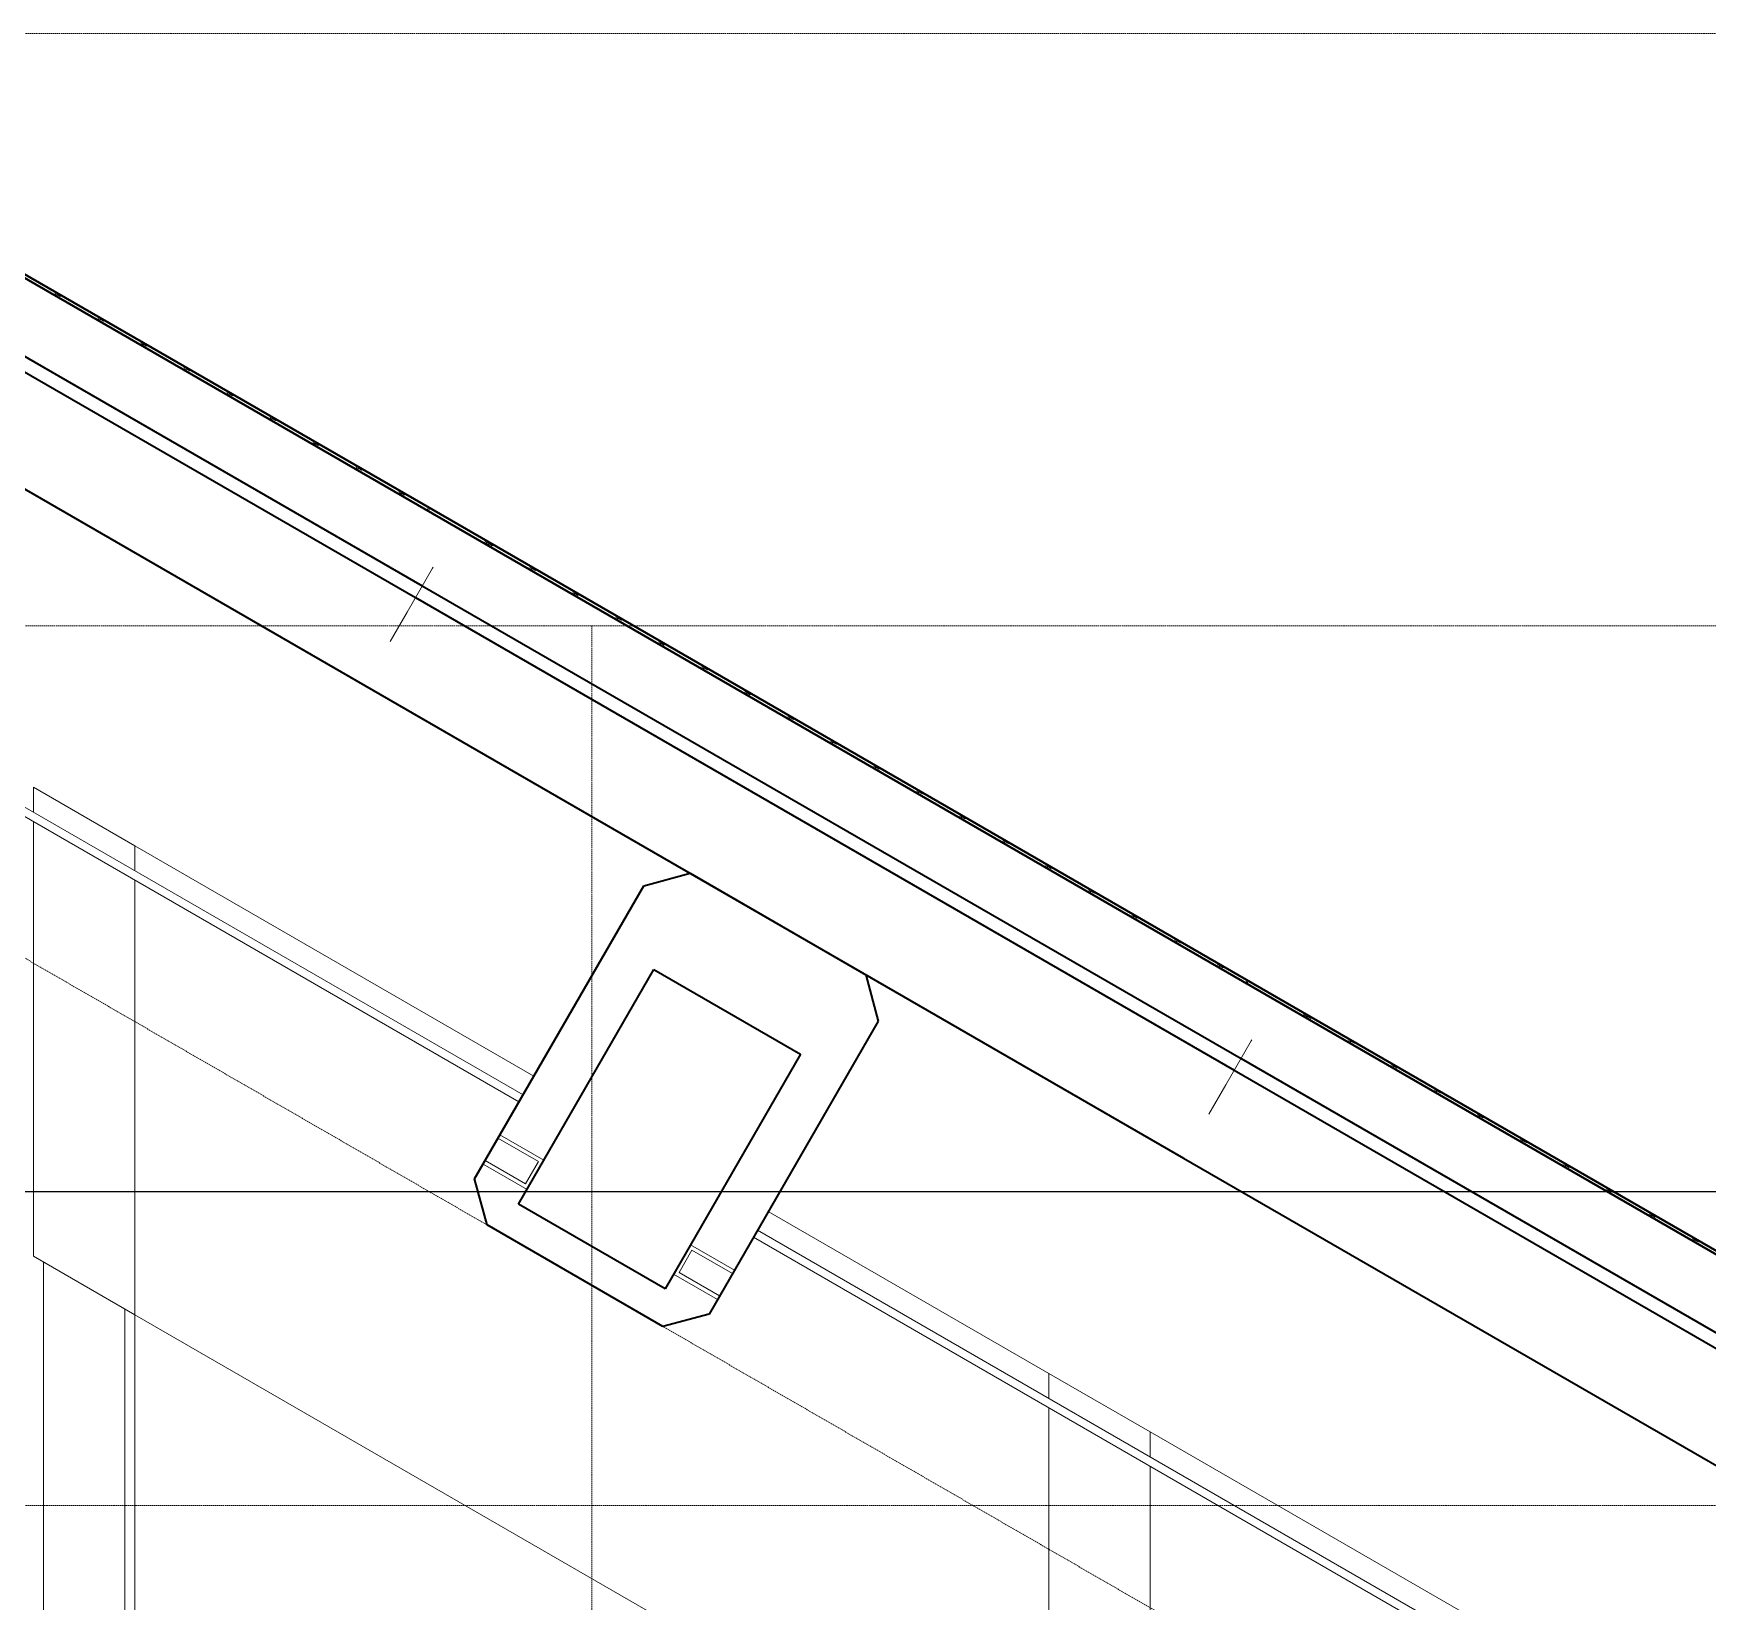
# Model space of a CAD drawing. Header units: millimetres. Extents: x -712454 to -640739, y -26917 to 7174.
# Drawn here: x -663007 to -660534, y -13625 to -11308 of the extents above; entities that cross this region are included whole.
import ezdxf

# ---------------------------------------------------------------- set-up
doc = ezdxf.new("R2010")
doc.units = ezdxf.units.MM
doc.linetypes.add('DPA_Hidden 50', pattern=[3, 2, -1])
for name, color, linetype, lineweight in [('A-ANNO-NOTE', 3, 'Continuous', 25), ('A-COLS-E', 1, 'Continuous', 35), ('A-COLS-HDLN', 2, 'Continuous', 9), ('A-DETL', 1, 'Continuous', 70), ('A-GENM', 1, 'Continuous', 9), ('A-GLAZ-CURT', 2, 'Continuous', 9), ('A-GLAZ-CWMG', 2, 'Continuous', 35)]:
    doc.layers.add(name, color=color, linetype=linetype, lineweight=lineweight)

# ---------------------------------------------------------------- blocks, each defined once
blk = doc.blocks.new('DPA_CP_Entrance Louver Grill Vertical Z - Louver Grill Vertical Z-18398181-4213-01 ENLARGED ENTRANCE 3 GROUND LEVEL - REFLECTED CEILING PLAN')
at = {"layer": 'A-GLAZ-CURT'}
for p, q in [((-698.5, 0), (-698.5, -50)), ((-698.5, -50), (-698.5, 0)), ((698.5, -50), (698.5, 0)), ((698.5, 0), (698.5, -50)), ((-698.5, -50), (-698.5, -125)), ((-698.5, -125), (-698.5, -50)), ((-698.5, -50), (-698.5, -125)), ((-698.5, -125), (-698.5, -50)), ((698.5, -50), (698.5, -125)), ((698.5, -125), (698.5, -50)), ((698.5, -50), (698.5, -125)), ((698.5, -125), (698.5, -50)), ((-698.5, -125), (-698.5, -127)), ((-698.5, -127), (-698.5, -125)), ((698.5, -127), (698.5, -125)), ((698.5, -125), (698.5, -127)), ((-650.5, -195), (-650.5, -200)), ((-650.5, -200), (-650.5, -195)), ((-648.5, -200), (-648.5, -195)), ((-648.5, -195), (-648.5, -200)), ((648.5, -195), (648.5, -200)), ((648.5, -200), (648.5, -195)), ((650.5, -200), (650.5, -195.5)), ((650.5, -195.5), (650.5, -200)), ((-650.5, -200), (-648.5, -200)), ((-648.5, -200), (-650.5, -200)), ((648.5, -200), (650.5, -200)), ((650.5, -200), (648.5, -200))]:
    blk.add_line(p, q, dxfattribs=at)
blk = doc.blocks.new('DPA_CP_Entrance Louver Grill Vertical Z - Louver Grill Vertical Z-V6-4213-01 ENLARGED ENTRANCE 3 GROUND LEVEL - REFLECTED CEILING PLAN')
at = {"layer": 'A-GLAZ-CURT'}
for p, q in [((-698.5, 0), (-698.5, -50)), ((-698.5, -50), (-698.5, 0)), ((698.5, -50), (698.5, 0)), ((698.5, 0), (698.5, -50)), ((-698.5, -50), (-698.5, -125)), ((-698.5, -125), (-698.5, -50)), ((-698.5, -50), (-698.5, -125)), ((-698.5, -125), (-698.5, -50)), ((698.5, -50), (698.5, -125)), ((698.5, -125), (698.5, -50)), ((698.5, -50), (698.5, -125)), ((698.5, -125), (698.5, -50)), ((-698.5, -125), (-698.5, -127)), ((-698.5, -127), (-698.5, -125)), ((698.5, -127), (698.5, -125)), ((698.5, -125), (698.5, -127)), ((-650.5, -195), (-650.5, -200)), ((-650.5, -200), (-650.5, -195)), ((-648.5, -200), (-648.5, -195)), ((-648.5, -195), (-648.5, -200)), ((648.5, -195), (648.5, -200)), ((648.5, -200), (648.5, -195)), ((650.5, -200), (650.5, -195)), ((650.5, -195), (650.5, -200)), ((-650.5, -200), (-648.5, -200)), ((-648.5, -200), (-650.5, -200)), ((648.5, -200), (650.5, -200)), ((650.5, -200), (648.5, -200))]:
    blk.add_line(p, q, dxfattribs=at)
blk = doc.blocks.new('System Panel - Entrance Glazed 12mm-11964371-4213-01 ENLARGED ENTRANCE 3 GROUND LEVEL - REFLECTED CEILING PLAN')
at = {"layer": 'A-GLAZ-CURT'}
for p, q in [((-944.6, -6), (-944.6, 6)), ((-944.6, 6), (662.5, 6)), ((662.5, -6), (-944.6, -6))]:
    blk.add_line(p, q, dxfattribs=at)
blk = doc.blocks.new('System Panel - Entrance Glazed 12mm-V11-4213-01 ENLARGED ENTRANCE 3 GROUND LEVEL - REFLECTED CEILING PLAN')
at = {"layer": 'A-GLAZ-CURT'}
for p, q in [((-826.6, 6), (944.6, 6)), ((944.6, 6), (944.6, -6)), ((944.6, -6), (-826.6, -6))]:
    blk.add_line(p, q, dxfattribs=at)
blk = doc.blocks.new('GM_Louver Grill Vertical Z - Z Profile-12047552-4213-01 ENLARGED ENTRANCE 3 GROUND LEVEL - REFLECTED CEILING PLAN')
at = {"layer": 'A-GENM'}
for p, q in [((46.4, -73), (40, -73)), ((40, -73), (40, -75)), ((40, -75), (40, -73)), ((40, -73), (46.4, -73)), ((44.5, -70), (46.4, -73)), ((46.4, -73), (44.5, -70)), ((50, -75), (46.8, -70)), ((46.8, -70), (50, -75)), ((40, -75), (50, -75)), ((50, -75), (40, -75))]:
    blk.add_line(p, q, dxfattribs=at)
blk = doc.blocks.new('DPA_Rectangular - 250 x 400 mm-11978455-4213-01 ENLARGED ENTRANCE 3 GROUND LEVEL - REFLECTED CEILING PLAN')
at = {"layer": 'A-COLS-E'}
for p, q in [((-200, -125), (-200, 125)), ((-200, 125), (200, 125)), ((200, 125), (200, -125)), ((200, -125), (-200, -125))]:
    blk.add_line(p, q, dxfattribs=at)
blk = doc.blocks.new('DPA_Rectangular Tuscan Column - Rectangular Tuscan Column-11934986-4213-01 ENLARGED ENTRANCE 3 GROUND LEVEL - REFLECTED CEILING PLAN')
at = {"layer": 'A-COLS-E'}
for p, q in [((-200, 250), (-150, 300)), ((-150, 300), (150, 300)), ((150, 300), (200, 250)), ((-200, -250), (-200, 250)), ((200, 250), (200, -250)), ((-150, -300), (-200, -250)), ((200, -250), (150, -300)), ((150, -300), (-150, -300))]:
    blk.add_line(p, q, dxfattribs=at)
at = {"layer": 'A-COLS-HDLN'}
for p, q in [((125, 150), (-125, 150)), ((-125, 150), (-125, -250)), ((125, -250), (125, 150)), ((-125, -175), (-200, -175)), ((-200, -175), (-200, -181)), ((-200, -181), (-131, -181)), ((-131, -181), (-131, -219)), ((-125, -225), (-125, -175)), ((125, -175), (125, -225)), ((200, -175), (125, -175)), ((131, -219), (131, -181)), ((131, -181), (200, -181)), ((200, -181), (200, -175)), ((-131, -219), (-200, -219)), ((-200, -219), (-200, -225)), ((200, -219), (131, -219)), ((200, -225), (200, -219)), ((-200, -225), (-125, -225)), ((125, -225), (200, -225)), ((-125, -250), (125, -250))]:
    blk.add_line(p, q, dxfattribs=at)
blk = doc.blocks.new('Rectangular Mullion - Entrance Louver Top-17464711-4213-01 ENLARGED ENTRANCE 3 GROUND LEVEL - REFLECTED CEILING PLAN')
at = {"layer": 'A-GLAZ-CWMG'}
for p, q in [((-663690.2, -11508), (-663592.7, -11339.1)), ((-663592.7, -11339.1), (-663642.7, -11425.7)), ((-662382.9, -12037.5), (-663592.7, -11339.1)), ((-663592.7, -11339.1), (-662382.9, -12037.5)), ((-663642.7, -11425.7), (-663652.7, -11443)), ((-663642.7, -11425.7), (-662432.9, -12124.1)), ((-663642.7, -11425.7), (-662432.9, -12124.1)), ((-663652.7, -11443), (-663727.7, -11572.9)), ((-663652.7, -11443), (-662442.9, -12141.5)), ((-663652.7, -11443), (-662442.9, -12141.5)), ((-663727.7, -11572.9), (-662517.9, -12271.4)), ((-663710.3, -11583), (-662517.9, -12271.4))]:
    blk.add_line(p, q, dxfattribs=at)
blk = doc.blocks.new('Rectangular Mullion - Entrance Louver Top-17464712-4213-01 ENLARGED ENTRANCE 3 GROUND LEVEL - REFLECTED CEILING PLAN')
at = {"layer": 'A-GLAZ-CWMG'}
for p, q in [((-661173.2, -12736), (-662382.9, -12037.5)), ((-662382.9, -12037.5), (-661173.2, -12736)), ((-662442.9, -12141.5), (-661233.2, -12839.9)), ((-662442.9, -12141.5), (-661233.2, -12839.9)), ((-662432.9, -12124.1), (-661223.2, -12822.6)), ((-662432.9, -12124.1), (-661223.2, -12822.6)), ((-662517.9, -12271.4), (-661308.2, -12969.8)), ((-662517.9, -12271.4), (-661308.2, -12969.8))]:
    blk.add_line(p, q, dxfattribs=at)
blk = doc.blocks.new('Rectangular Mullion - Entrance Louver Top-17464713-4213-01 ENLARGED ENTRANCE 3 GROUND LEVEL - REFLECTED CEILING PLAN')
at = {"layer": 'A-GLAZ-CWMG'}
for p, q in [((-659963.4, -13434.4), (-661173.2, -12736)), ((-661173.2, -12736), (-659963.4, -13434.4)), ((-661223.2, -12822.6), (-660013.4, -13521)), ((-661223.2, -12822.6), (-660013.4, -13521)), ((-661233.2, -12839.9), (-660023.4, -13538.4)), ((-661233.2, -12839.9), (-660023.4, -13538.4)), ((-661308.2, -12969.8), (-660135.9, -13646.6)), ((-661308.2, -12969.8), (-660098.4, -13668.3)), ((-659963.4, -13434.4), (-660060.9, -13603.3)), ((-660013.4, -13521), (-659963.4, -13434.4)), ((-660023.4, -13538.4), (-660013.4, -13521)), ((-660098.4, -13668.3), (-660023.4, -13538.4))]:
    blk.add_line(p, q, dxfattribs=at)
blk = doc.blocks.new('DPA_CP_Entrance Louver Grill Vertical Z - Louver Grill Vertical Z-18399156-4213-01 ENLARGED ENTRANCE 3 GROUND LEVEL - REFLECTED CEILING PLAN')
at = {"layer": 'A-GLAZ-CURT'}
for p, q in [((-698.5, 0), (-698.5, -50)), ((-698.5, -50), (-698.5, 0)), ((698.5, -50), (698.5, 0)), ((698.5, 0), (698.5, -50)), ((-698.5, -50), (-698.5, -125)), ((-698.5, -125), (-698.5, -50)), ((-698.5, -50), (-698.5, -125)), ((-698.5, -125), (-698.5, -50)), ((698.5, -50), (698.5, -125)), ((698.5, -125), (698.5, -50)), ((698.5, -50), (698.5, -125)), ((698.5, -125), (698.5, -50)), ((-698.5, -125), (-698.5, -127)), ((-698.5, -127), (-698.5, -125)), ((698.5, -127), (698.5, -125)), ((698.5, -125), (698.5, -127)), ((-650.5, -200), (-648.5, -200)), ((-648.5, -200), (-650.5, -200)), ((648.5, -200), (650.5, -200)), ((650.5, -200), (648.5, -200))]:
    blk.add_line(p, q, dxfattribs=at)
blk = doc.blocks.new('GM_Louver Grill Vertical Z - Z Profile-18333959-4213-01 ENLARGED ENTRANCE 3 GROUND LEVEL - REFLECTED CEILING PLAN')
at = {"layer": 'A-GENM'}
for p, q in [((40, -75), (50, -75)), ((50, -75), (40, -75))]:
    blk.add_line(p, q, dxfattribs=at)
blk = doc.blocks.new('Rectangular Mullion - 50x200-17464714-4213-01 ENLARGED ENTRANCE 3 GROUND LEVEL - REFLECTED CEILING PLAN')
at = {"layer": 'A-GLAZ-CWMG'}
for p, q in [((-663590.2, -11334.8), (-663690.2, -11508)), ((-663690.2, -11508), (-663590.2, -11334.8)), ((-663590.2, -11334.8), (-662380.4, -12033.2)), ((-662380.4, -12033.2), (-663590.2, -11334.8))]:
    blk.add_line(p, q, dxfattribs=at)
blk = doc.blocks.new('Rectangular Mullion - 50x200-17464715-4213-01 ENLARGED ENTRANCE 3 GROUND LEVEL - REFLECTED CEILING PLAN')
at = {"layer": 'A-GLAZ-CWMG'}
for p, q in [((-662380.4, -12033.2), (-661170.7, -12731.7)), ((-661170.7, -12731.7), (-662380.4, -12033.2))]:
    blk.add_line(p, q, dxfattribs=at)
blk = doc.blocks.new('Rectangular Mullion - 50x200-17464716-4213-01 ENLARGED ENTRANCE 3 GROUND LEVEL - REFLECTED CEILING PLAN')
at = {"layer": 'A-GLAZ-CWMG'}
for p, q in [((-661170.7, -12731.7), (-659960.9, -13430.1)), ((-659960.9, -13430.1), (-661170.7, -12731.7)), ((-659960.9, -13430.1), (-660060.9, -13603.3)), ((-660060.9, -13603.3), (-659960.9, -13430.1))]:
    blk.add_line(p, q, dxfattribs=at)
blk = doc.blocks.new('System Panel - DPA-AR_Metal Ceiling Rectangular Panel-12686986-4213-01 ENLARGED ENTRANCE 3 GROUND LEVEL - REFLECTED CEILING PLAN')
at = {"layer": 'A-GLAZ-CURT'}
for p, q in [((-662992.4, -13123.3), (-662992.4, -14032)), ((-662872.4, -13192.6), (-662992.4, -13123.3)), ((-662992.4, -13123.3), (-662872.4, -13192.6)), ((-662992.4, -14032), (-662992.4, -13123.3)), ((-662872.4, -14032), (-662872.4, -13192.6)), ((-662872.4, -13192.6), (-662872.4, -14032)), ((-662992.4, -14032), (-662872.4, -14032)), ((-662872.4, -14032), (-662992.4, -14032))]:
    blk.add_line(p, q, dxfattribs=at)
blk = doc.blocks.new('System Panel - DPA-AR_Metal Ceiling Rectangular Panel-12685170-4213-01 ENLARGED ENTRANCE 3 GROUND LEVEL - REFLECTED CEILING PLAN')
at = {"layer": 'A-GLAZ-CURT'}
for p, q in [((-661507.4, -13980.6), (-662857.4, -13201.2)), ((-662857.4, -13201.2), (-662857.4, -14683)), ((-662857.4, -14683), (-662857.4, -13201.2)), ((-662857.4, -13201.2), (-661507.4, -13980.6)), ((-661507.4, -14683), (-661507.4, -13980.6)), ((-661507.4, -13980.6), (-661507.4, -14683)), ((-662857.4, -14683), (-661507.4, -14683)), ((-661507.4, -14683), (-662857.4, -14683))]:
    blk.add_line(p, q, dxfattribs=at)
blk = doc.blocks.new('System Panel - Glazed-16080555-4213-01 ENLARGED ENTRANCE 3 GROUND LEVEL - REFLECTED CEILING PLAN')
at = {"layer": 'A-GLAZ-CURT'}
for p, q in [((-663007.4, -12421.8), (-663007.4, -12458.8)), ((-662857.4, -12508.4), (-663007.4, -12421.8)), ((-663007.4, -12421.8), (-662857.4, -12508.4)), ((-663007.4, -12458.8), (-663007.4, -12421.8)), ((-663007.4, -12472.6), (-663007.4, -13114.6)), ((-663007.4, -13114.6), (-663007.4, -12472.6)), ((-662857.4, -12545.4), (-662857.4, -12508.4)), ((-662857.4, -12508.4), (-662857.4, -12545.4)), ((-662857.4, -13201.2), (-662857.4, -12559.2)), ((-662857.4, -12559.2), (-662857.4, -13201.2)), ((-663007.4, -13114.6), (-662857.4, -13201.2)), ((-662857.4, -13201.2), (-663007.4, -13114.6))]:
    blk.add_line(p, q, dxfattribs=at)
blk = doc.blocks.new('System Panel - DPA-AR_Metal Ceiling Rectangular Panel-V56-4213-01 ENLARGED ENTRANCE 3 GROUND LEVEL - REFLECTED CEILING PLAN')
at = {"layer": 'A-GLAZ-CURT'}
for p, q in [((-662268.1, -12848.6), (-662857.4, -12508.4)), ((-662857.4, -12508.4), (-662857.4, -12545.4)), ((-662857.4, -12545.4), (-662857.4, -12508.4)), ((-662857.4, -12508.4), (-662268.1, -12848.6)), ((-662857.4, -12559.2), (-662857.4, -13201.2)), ((-662857.4, -13201.2), (-662857.4, -12559.2)), ((-661507.4, -13287.8), (-661921.7, -13048.6)), ((-661921.7, -13048.6), (-661507.4, -13287.8)), ((-662857.4, -13201.2), (-661507.4, -13980.6)), ((-661507.4, -13980.6), (-662857.4, -13201.2)), ((-661507.4, -13324.8), (-661507.4, -13287.8)), ((-661507.4, -13287.8), (-661507.4, -13324.8)), ((-661507.4, -13980.6), (-661507.4, -13338.7)), ((-661507.4, -13338.7), (-661507.4, -13980.6))]:
    blk.add_line(p, q, dxfattribs=at)
blk = doc.blocks.new('System Panel - Glazed-16081074-4213-01 ENLARGED ENTRANCE 3 GROUND LEVEL - REFLECTED CEILING PLAN')
at = {"layer": 'A-GLAZ-CURT'}
for p, q in [((-661507.4, -13287.8), (-661507.4, -13324.8)), ((-661357.4, -13374.4), (-661507.4, -13287.8)), ((-661507.4, -13287.8), (-661357.4, -13374.4)), ((-661507.4, -13324.8), (-661507.4, -13287.8)), ((-661507.4, -13338.7), (-661507.4, -16482.8)), ((-661507.4, -16482.8), (-661507.4, -13338.7)), ((-661357.4, -13411.4), (-661357.4, -13374.4)), ((-661357.4, -13374.4), (-661357.4, -13411.4)), ((-661357.4, -16482.8), (-661357.4, -13425.3)), ((-661357.4, -13425.3), (-661357.4, -16482.8))]:
    blk.add_line(p, q, dxfattribs=at)
blk = doc.blocks.new('System Panel - DPA-AR_Metal Ceiling Rectangular Panel-16080855-4213-01 ENLARGED ENTRANCE 3 GROUND LEVEL - REFLECTED CEILING PLAN')
at = {"layer": 'A-GLAZ-CURT'}
for p, q in [((-660885.9, -13646.6), (-661357.4, -13374.4)), ((-661357.4, -13374.4), (-661357.4, -13411.4)), ((-661357.4, -13411.4), (-661357.4, -13374.4)), ((-661357.4, -13374.4), (-660885.9, -13646.6)), ((-661357.4, -13425.3), (-661357.4, -14683)), ((-661357.4, -14683), (-661357.4, -13425.3)), ((-660885.9, -13683.6), (-660885.9, -13646.6)), ((-660885.9, -13646.6), (-660885.9, -13683.6)), ((-660885.9, -14683), (-660885.9, -13697.5)), ((-660885.9, -13697.5), (-660885.9, -14683)), ((-661357.4, -14683), (-660885.9, -14683)), ((-660885.9, -14683), (-661357.4, -14683))]:
    blk.add_line(p, q, dxfattribs=at)

msp = doc.modelspace()

# ---------------------------------------------------------------- linework, layer by layer
at = {"layer": 'A-ANNO-NOTE'}
msp.add_line((-665990.1, -13019), (-655767.9, -13019), dxfattribs=at)
at = {"layer": 'A-DETL', "color": 8, "linetype": 'DPA_Hidden 50', "lineweight": 9}
for p, q in [((-663690.2, -11308), (-657690.2, -11308)), ((-663871.1, -12183), (-657482.4, -12183)), ((-663871.1, -12183), (-660735.9, -13993)), ((-662182.4, -12183), (-662182.4, -21183)), ((-681822.4, -13482.9), (-657422.4, -13482.9))]:
    msp.add_line(p, q, dxfattribs=at)

# ---------------------------------------------------------------- block references
at = {"layer": 'A-COLS-E'}
for name, p, rotation in [('DPA_Rectangular Tuscan Column - Rectangular Tuscan Column-11934986-4213-01 ENLARGED ENTRANCE 3 GROUND LEVEL - REFLECTED CEILING PLAN', (-662057.4, -12883.7), 330.00000000001), ('DPA_Rectangular - 250 x 400 mm-11978455-4213-01 ENLARGED ENTRANCE 3 GROUND LEVEL - REFLECTED CEILING PLAN', (-662082.4, -12927), 240.0000000000134)]:
    msp.add_blockref(name, p, dxfattribs=dict(at, rotation=rotation))
at = {"layer": 'A-GENM', "rotation": 149.9999999999995}
for name, p in [('GM_Louver Grill Vertical Z - Z Profile-12047552-4213-01 ENLARGED ENTRANCE 3 GROUND LEVEL - REFLECTED CEILING PLAN', (-662969.4, -11779.8)), ('GM_Louver Grill Vertical Z - Z Profile-18333959-4213-01 ENLARGED ENTRANCE 3 GROUND LEVEL - REFLECTED CEILING PLAN', (-662969.4, -11779.8)), ('GM_Louver Grill Vertical Z - Z Profile-12047552-4213-01 ENLARGED ENTRANCE 3 GROUND LEVEL - REFLECTED CEILING PLAN', (-662905.9, -11816.4)), ('GM_Louver Grill Vertical Z - Z Profile-18333959-4213-01 ENLARGED ENTRANCE 3 GROUND LEVEL - REFLECTED CEILING PLAN', (-662905.9, -11816.4)), ('GM_Louver Grill Vertical Z - Z Profile-12047552-4213-01 ENLARGED ENTRANCE 3 GROUND LEVEL - REFLECTED CEILING PLAN', (-662842.4, -11853.1)), ('GM_Louver Grill Vertical Z - Z Profile-18333959-4213-01 ENLARGED ENTRANCE 3 GROUND LEVEL - REFLECTED CEILING PLAN', (-662842.4, -11853.1)), ('GM_Louver Grill Vertical Z - Z Profile-12047552-4213-01 ENLARGED ENTRANCE 3 GROUND LEVEL - REFLECTED CEILING PLAN', (-662778.8, -11889.8)), ('GM_Louver Grill Vertical Z - Z Profile-18333959-4213-01 ENLARGED ENTRANCE 3 GROUND LEVEL - REFLECTED CEILING PLAN', (-662778.8, -11889.8)), ('GM_Louver Grill Vertical Z - Z Profile-12047552-4213-01 ENLARGED ENTRANCE 3 GROUND LEVEL - REFLECTED CEILING PLAN', (-662715.3, -11926.5)), ('GM_Louver Grill Vertical Z - Z Profile-18333959-4213-01 ENLARGED ENTRANCE 3 GROUND LEVEL - REFLECTED CEILING PLAN', (-662715.3, -11926.5)), ('GM_Louver Grill Vertical Z - Z Profile-12047552-4213-01 ENLARGED ENTRANCE 3 GROUND LEVEL - REFLECTED CEILING PLAN', (-662651.8, -11963.1)), ('GM_Louver Grill Vertical Z - Z Profile-18333959-4213-01 ENLARGED ENTRANCE 3 GROUND LEVEL - REFLECTED CEILING PLAN', (-662651.8, -11963.1)), ('GM_Louver Grill Vertical Z - Z Profile-12047552-4213-01 ENLARGED ENTRANCE 3 GROUND LEVEL - REFLECTED CEILING PLAN', (-662588.3, -11999.8)), ('GM_Louver Grill Vertical Z - Z Profile-18333959-4213-01 ENLARGED ENTRANCE 3 GROUND LEVEL - REFLECTED CEILING PLAN', (-662588.3, -11999.8)), ('GM_Louver Grill Vertical Z - Z Profile-12047552-4213-01 ENLARGED ENTRANCE 3 GROUND LEVEL - REFLECTED CEILING PLAN', (-662524.7, -12036.5)), ('GM_Louver Grill Vertical Z - Z Profile-18333959-4213-01 ENLARGED ENTRANCE 3 GROUND LEVEL - REFLECTED CEILING PLAN', (-662524.7, -12036.5)), ('GM_Louver Grill Vertical Z - Z Profile-12047552-4213-01 ENLARGED ENTRANCE 3 GROUND LEVEL - REFLECTED CEILING PLAN', (-662461.2, -12073.2)), ('GM_Louver Grill Vertical Z - Z Profile-18333959-4213-01 ENLARGED ENTRANCE 3 GROUND LEVEL - REFLECTED CEILING PLAN', (-662461.2, -12073.2)), ('GM_Louver Grill Vertical Z - Z Profile-12047552-4213-01 ENLARGED ENTRANCE 3 GROUND LEVEL - REFLECTED CEILING PLAN', (-662331.3, -12148.2)), ('GM_Louver Grill Vertical Z - Z Profile-18333959-4213-01 ENLARGED ENTRANCE 3 GROUND LEVEL - REFLECTED CEILING PLAN', (-662331.3, -12148.2)), ('GM_Louver Grill Vertical Z - Z Profile-12047552-4213-01 ENLARGED ENTRANCE 3 GROUND LEVEL - REFLECTED CEILING PLAN', (-662267.8, -12184.8)), ('GM_Louver Grill Vertical Z - Z Profile-18333959-4213-01 ENLARGED ENTRANCE 3 GROUND LEVEL - REFLECTED CEILING PLAN', (-662267.8, -12184.8)), ('GM_Louver Grill Vertical Z - Z Profile-12047552-4213-01 ENLARGED ENTRANCE 3 GROUND LEVEL - REFLECTED CEILING PLAN', (-662204.3, -12221.5)), ('GM_Louver Grill Vertical Z - Z Profile-18333959-4213-01 ENLARGED ENTRANCE 3 GROUND LEVEL - REFLECTED CEILING PLAN', (-662204.3, -12221.5)), ('GM_Louver Grill Vertical Z - Z Profile-12047552-4213-01 ENLARGED ENTRANCE 3 GROUND LEVEL - REFLECTED CEILING PLAN', (-662140.8, -12258.2)), ('GM_Louver Grill Vertical Z - Z Profile-18333959-4213-01 ENLARGED ENTRANCE 3 GROUND LEVEL - REFLECTED CEILING PLAN', (-662140.8, -12258.2)), ('GM_Louver Grill Vertical Z - Z Profile-12047552-4213-01 ENLARGED ENTRANCE 3 GROUND LEVEL - REFLECTED CEILING PLAN', (-662077.2, -12294.9)), ('GM_Louver Grill Vertical Z - Z Profile-18333959-4213-01 ENLARGED ENTRANCE 3 GROUND LEVEL - REFLECTED CEILING PLAN', (-662077.2, -12294.9)), ('GM_Louver Grill Vertical Z - Z Profile-12047552-4213-01 ENLARGED ENTRANCE 3 GROUND LEVEL - REFLECTED CEILING PLAN', (-662013.7, -12331.5)), ('GM_Louver Grill Vertical Z - Z Profile-18333959-4213-01 ENLARGED ENTRANCE 3 GROUND LEVEL - REFLECTED CEILING PLAN', (-662013.7, -12331.5)), ('GM_Louver Grill Vertical Z - Z Profile-12047552-4213-01 ENLARGED ENTRANCE 3 GROUND LEVEL - REFLECTED CEILING PLAN', (-661950.2, -12368.2)), ('GM_Louver Grill Vertical Z - Z Profile-18333959-4213-01 ENLARGED ENTRANCE 3 GROUND LEVEL - REFLECTED CEILING PLAN', (-661950.2, -12368.2)), ('GM_Louver Grill Vertical Z - Z Profile-12047552-4213-01 ENLARGED ENTRANCE 3 GROUND LEVEL - REFLECTED CEILING PLAN', (-661886.7, -12404.9)), ('GM_Louver Grill Vertical Z - Z Profile-18333959-4213-01 ENLARGED ENTRANCE 3 GROUND LEVEL - REFLECTED CEILING PLAN', (-661886.7, -12404.9)), ('GM_Louver Grill Vertical Z - Z Profile-12047552-4213-01 ENLARGED ENTRANCE 3 GROUND LEVEL - REFLECTED CEILING PLAN', (-661823.2, -12441.5)), ('GM_Louver Grill Vertical Z - Z Profile-18333959-4213-01 ENLARGED ENTRANCE 3 GROUND LEVEL - REFLECTED CEILING PLAN', (-661823.2, -12441.5)), ('GM_Louver Grill Vertical Z - Z Profile-12047552-4213-01 ENLARGED ENTRANCE 3 GROUND LEVEL - REFLECTED CEILING PLAN', (-661759.6, -12478.2)), ('GM_Louver Grill Vertical Z - Z Profile-18333959-4213-01 ENLARGED ENTRANCE 3 GROUND LEVEL - REFLECTED CEILING PLAN', (-661759.6, -12478.2)), ('GM_Louver Grill Vertical Z - Z Profile-12047552-4213-01 ENLARGED ENTRANCE 3 GROUND LEVEL - REFLECTED CEILING PLAN', (-661696.1, -12514.9)), ('GM_Louver Grill Vertical Z - Z Profile-18333959-4213-01 ENLARGED ENTRANCE 3 GROUND LEVEL - REFLECTED CEILING PLAN', (-661696.1, -12514.9)), ('GM_Louver Grill Vertical Z - Z Profile-12047552-4213-01 ENLARGED ENTRANCE 3 GROUND LEVEL - REFLECTED CEILING PLAN', (-661632.6, -12551.6)), ('GM_Louver Grill Vertical Z - Z Profile-18333959-4213-01 ENLARGED ENTRANCE 3 GROUND LEVEL - REFLECTED CEILING PLAN', (-661632.6, -12551.6)), ('GM_Louver Grill Vertical Z - Z Profile-12047552-4213-01 ENLARGED ENTRANCE 3 GROUND LEVEL - REFLECTED CEILING PLAN', (-661569.1, -12588.2)), ('GM_Louver Grill Vertical Z - Z Profile-18333959-4213-01 ENLARGED ENTRANCE 3 GROUND LEVEL - REFLECTED CEILING PLAN', (-661569.1, -12588.2)), ('GM_Louver Grill Vertical Z - Z Profile-12047552-4213-01 ENLARGED ENTRANCE 3 GROUND LEVEL - REFLECTED CEILING PLAN', (-661505.6, -12624.9)), ('GM_Louver Grill Vertical Z - Z Profile-18333959-4213-01 ENLARGED ENTRANCE 3 GROUND LEVEL - REFLECTED CEILING PLAN', (-661505.6, -12624.9)), ('GM_Louver Grill Vertical Z - Z Profile-12047552-4213-01 ENLARGED ENTRANCE 3 GROUND LEVEL - REFLECTED CEILING PLAN', (-661442, -12661.6)), ('GM_Louver Grill Vertical Z - Z Profile-18333959-4213-01 ENLARGED ENTRANCE 3 GROUND LEVEL - REFLECTED CEILING PLAN', (-661442, -12661.6)), ('GM_Louver Grill Vertical Z - Z Profile-12047552-4213-01 ENLARGED ENTRANCE 3 GROUND LEVEL - REFLECTED CEILING PLAN', (-661378.5, -12698.3)), ('GM_Louver Grill Vertical Z - Z Profile-18333959-4213-01 ENLARGED ENTRANCE 3 GROUND LEVEL - REFLECTED CEILING PLAN', (-661378.5, -12698.3)), ('GM_Louver Grill Vertical Z - Z Profile-12047552-4213-01 ENLARGED ENTRANCE 3 GROUND LEVEL - REFLECTED CEILING PLAN', (-661315, -12734.9)), ('GM_Louver Grill Vertical Z - Z Profile-18333959-4213-01 ENLARGED ENTRANCE 3 GROUND LEVEL - REFLECTED CEILING PLAN', (-661315, -12734.9)), ('GM_Louver Grill Vertical Z - Z Profile-12047552-4213-01 ENLARGED ENTRANCE 3 GROUND LEVEL - REFLECTED CEILING PLAN', (-661251.5, -12771.6)), ('GM_Louver Grill Vertical Z - Z Profile-18333959-4213-01 ENLARGED ENTRANCE 3 GROUND LEVEL - REFLECTED CEILING PLAN', (-661251.5, -12771.6)), ('GM_Louver Grill Vertical Z - Z Profile-12047552-4213-01 ENLARGED ENTRANCE 3 GROUND LEVEL - REFLECTED CEILING PLAN', (-661121.6, -12846.6)), ('GM_Louver Grill Vertical Z - Z Profile-18333959-4213-01 ENLARGED ENTRANCE 3 GROUND LEVEL - REFLECTED CEILING PLAN', (-661121.6, -12846.6)), ('GM_Louver Grill Vertical Z - Z Profile-12047552-4213-01 ENLARGED ENTRANCE 3 GROUND LEVEL - REFLECTED CEILING PLAN', (-661058, -12883.3)), ('GM_Louver Grill Vertical Z - Z Profile-18333959-4213-01 ENLARGED ENTRANCE 3 GROUND LEVEL - REFLECTED CEILING PLAN', (-661058, -12883.3)), ('GM_Louver Grill Vertical Z - Z Profile-12047552-4213-01 ENLARGED ENTRANCE 3 GROUND LEVEL - REFLECTED CEILING PLAN', (-660994.5, -12920)), ('GM_Louver Grill Vertical Z - Z Profile-18333959-4213-01 ENLARGED ENTRANCE 3 GROUND LEVEL - REFLECTED CEILING PLAN', (-660994.5, -12920)), ('GM_Louver Grill Vertical Z - Z Profile-12047552-4213-01 ENLARGED ENTRANCE 3 GROUND LEVEL - REFLECTED CEILING PLAN', (-660931, -12956.6)), ('GM_Louver Grill Vertical Z - Z Profile-18333959-4213-01 ENLARGED ENTRANCE 3 GROUND LEVEL - REFLECTED CEILING PLAN', (-660931, -12956.6)), ('GM_Louver Grill Vertical Z - Z Profile-12047552-4213-01 ENLARGED ENTRANCE 3 GROUND LEVEL - REFLECTED CEILING PLAN', (-660867.5, -12993.3)), ('GM_Louver Grill Vertical Z - Z Profile-18333959-4213-01 ENLARGED ENTRANCE 3 GROUND LEVEL - REFLECTED CEILING PLAN', (-660867.5, -12993.3)), ('GM_Louver Grill Vertical Z - Z Profile-12047552-4213-01 ENLARGED ENTRANCE 3 GROUND LEVEL - REFLECTED CEILING PLAN', (-660804, -13030)), ('GM_Louver Grill Vertical Z - Z Profile-18333959-4213-01 ENLARGED ENTRANCE 3 GROUND LEVEL - REFLECTED CEILING PLAN', (-660804, -13030)), ('GM_Louver Grill Vertical Z - Z Profile-12047552-4213-01 ENLARGED ENTRANCE 3 GROUND LEVEL - REFLECTED CEILING PLAN', (-660740.4, -13066.7)), ('GM_Louver Grill Vertical Z - Z Profile-18333959-4213-01 ENLARGED ENTRANCE 3 GROUND LEVEL - REFLECTED CEILING PLAN', (-660740.4, -13066.7)), ('GM_Louver Grill Vertical Z - Z Profile-12047552-4213-01 ENLARGED ENTRANCE 3 GROUND LEVEL - REFLECTED CEILING PLAN', (-660676.9, -13103.3)), ('GM_Louver Grill Vertical Z - Z Profile-18333959-4213-01 ENLARGED ENTRANCE 3 GROUND LEVEL - REFLECTED CEILING PLAN', (-660676.9, -13103.3)), ('GM_Louver Grill Vertical Z - Z Profile-12047552-4213-01 ENLARGED ENTRANCE 3 GROUND LEVEL - REFLECTED CEILING PLAN', (-660613.4, -13140)), ('GM_Louver Grill Vertical Z - Z Profile-18333959-4213-01 ENLARGED ENTRANCE 3 GROUND LEVEL - REFLECTED CEILING PLAN', (-660613.4, -13140)), ('GM_Louver Grill Vertical Z - Z Profile-12047552-4213-01 ENLARGED ENTRANCE 3 GROUND LEVEL - REFLECTED CEILING PLAN', (-660549.9, -13176.7)), ('GM_Louver Grill Vertical Z - Z Profile-18333959-4213-01 ENLARGED ENTRANCE 3 GROUND LEVEL - REFLECTED CEILING PLAN', (-660549.9, -13176.7))]:
    msp.add_blockref(name, p, dxfattribs=at)
at = {"layer": 'A-GLAZ-CURT'}
for name, p, rotation in [('DPA_CP_Entrance Louver Grill Vertical Z - Louver Grill Vertical Z-V6-4213-01 ENLARGED ENTRANCE 3 GROUND LEVEL - REFLECTED CEILING PLAN', (-663085.3, -11857.2), 149.9999999999995), ('DPA_CP_Entrance Louver Grill Vertical Z - Louver Grill Vertical Z-18399156-4213-01 ENLARGED ENTRANCE 3 GROUND LEVEL - REFLECTED CEILING PLAN', (-663085.3, -11857.2), 149.9999999999995), ('System Panel - Entrance Glazed 12mm-V11-4213-01 ENLARGED ENTRANCE 3 GROUND LEVEL - REFLECTED CEILING PLAN', (-663002.9, -12468.3), 150), ('DPA_CP_Entrance Louver Grill Vertical Z - Louver Grill Vertical Z-V6-4213-01 ENLARGED ENTRANCE 3 GROUND LEVEL - REFLECTED CEILING PLAN', (-661875.5, -12555.6), 149.9999999999995), ('DPA_CP_Entrance Louver Grill Vertical Z - Louver Grill Vertical Z-18399156-4213-01 ENLARGED ENTRANCE 3 GROUND LEVEL - REFLECTED CEILING PLAN', (-661875.5, -12555.6), 149.9999999999995), ('DPA_CP_Entrance Louver Grill Vertical Z - Louver Grill Vertical Z-18398181-4213-01 ENLARGED ENTRANCE 3 GROUND LEVEL - REFLECTED CEILING PLAN', (-660665.8, -13254.1), 149.9999999999995), ('DPA_CP_Entrance Louver Grill Vertical Z - Louver Grill Vertical Z-18399156-4213-01 ENLARGED ENTRANCE 3 GROUND LEVEL - REFLECTED CEILING PLAN', (-660665.8, -13254.1), 149.9999999999995), ('System Panel - Entrance Glazed 12mm-11964371-4213-01 ENLARGED ENTRANCE 3 GROUND LEVEL - REFLECTED CEILING PLAN', (-661366.9, -13412.8), 150)]:
    msp.add_blockref(name, p, dxfattribs=dict(at, rotation=rotation))
for name in ['System Panel - Glazed-16080555-4213-01 ENLARGED ENTRANCE 3 GROUND LEVEL - REFLECTED CEILING PLAN', 'System Panel - DPA-AR_Metal Ceiling Rectangular Panel-V56-4213-01 ENLARGED ENTRANCE 3 GROUND LEVEL - REFLECTED CEILING PLAN', 'System Panel - DPA-AR_Metal Ceiling Rectangular Panel-12686986-4213-01 ENLARGED ENTRANCE 3 GROUND LEVEL - REFLECTED CEILING PLAN', 'System Panel - DPA-AR_Metal Ceiling Rectangular Panel-12685170-4213-01 ENLARGED ENTRANCE 3 GROUND LEVEL - REFLECTED CEILING PLAN', 'System Panel - Glazed-16081074-4213-01 ENLARGED ENTRANCE 3 GROUND LEVEL - REFLECTED CEILING PLAN', 'System Panel - DPA-AR_Metal Ceiling Rectangular Panel-16080855-4213-01 ENLARGED ENTRANCE 3 GROUND LEVEL - REFLECTED CEILING PLAN']:
    msp.add_blockref(name, (0, 0), dxfattribs=at)
at = {"layer": 'A-GLAZ-CWMG'}
for name in ['Rectangular Mullion - Entrance Louver Top-17464711-4213-01 ENLARGED ENTRANCE 3 GROUND LEVEL - REFLECTED CEILING PLAN', 'Rectangular Mullion - 50x200-17464714-4213-01 ENLARGED ENTRANCE 3 GROUND LEVEL - REFLECTED CEILING PLAN', 'Rectangular Mullion - Entrance Louver Top-17464712-4213-01 ENLARGED ENTRANCE 3 GROUND LEVEL - REFLECTED CEILING PLAN', 'Rectangular Mullion - 50x200-17464715-4213-01 ENLARGED ENTRANCE 3 GROUND LEVEL - REFLECTED CEILING PLAN', 'Rectangular Mullion - Entrance Louver Top-17464713-4213-01 ENLARGED ENTRANCE 3 GROUND LEVEL - REFLECTED CEILING PLAN', 'Rectangular Mullion - 50x200-17464716-4213-01 ENLARGED ENTRANCE 3 GROUND LEVEL - REFLECTED CEILING PLAN']:
    msp.add_blockref(name, (0, 0), dxfattribs=at)

doc.saveas('drawing.dxf')
